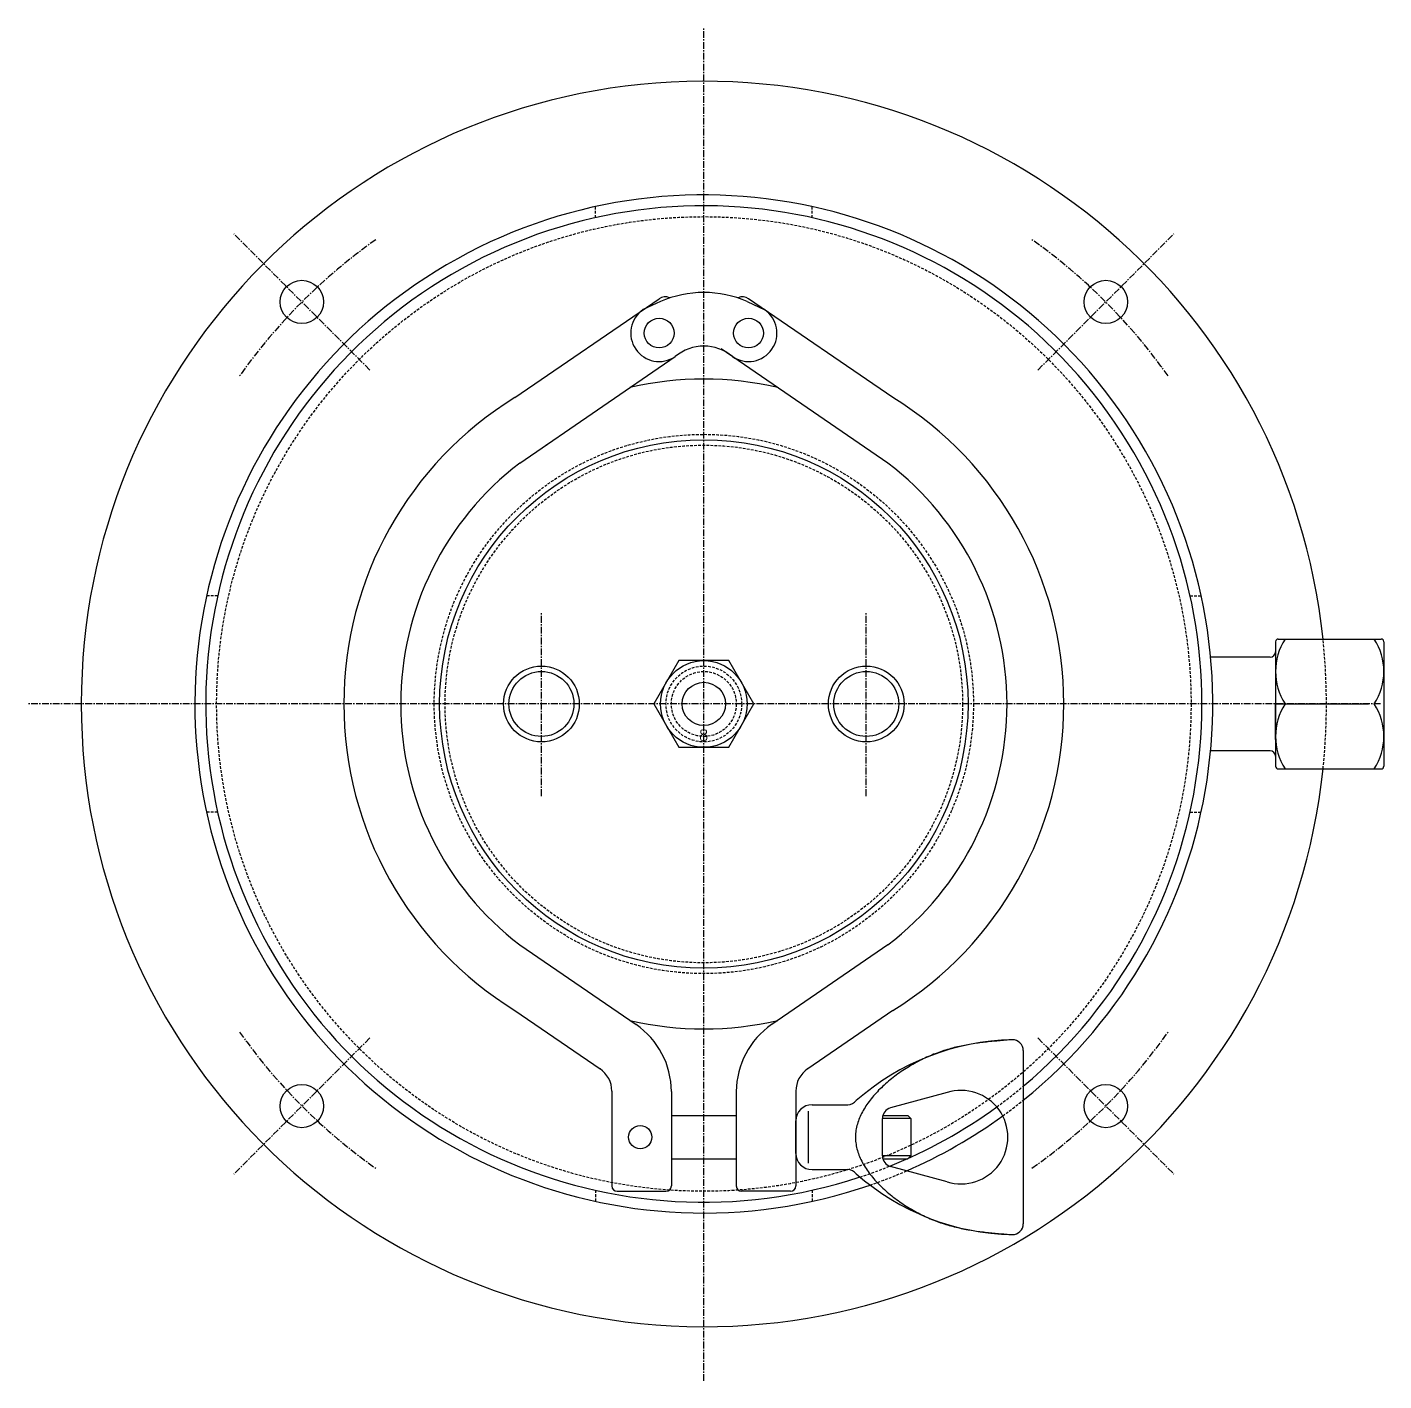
# Model space of a CAD drawing. Extents: x 248 to 542, y 18 to 903.
# Drawn here: x 291.5 to 542.1, y 652.5 to 902.5 of the extents above; entities that cross this region are included whole.
import ezdxf

# ---------------------------------------------------------------- set-up
doc = ezdxf.new("R2010")
doc.units = 0
doc.linetypes.add('CENTER', pattern=[2, 1.25, -0.25, 0.25, -0.25])
doc.linetypes.add('DASHED', pattern=[0.75, 0.5, -0.25])
doc.layers.get('0').update_dxf_attribs({"linetype": 'CONTINUOUS'})
doc.layers.add('CENTER', color=1, linetype='CENTER')
doc.styles.get("Standard").update_dxf_attribs({"font": 'txt.shx', "bigfont": '@extfont2.shx'})

# ---------------------------------------------------------------- blocks, each defined once
blk = doc.blocks.new('*U8')
at = {"color": 7, "linetype": 'CONTINUOUS'}
blk.add_text('8', height=2, dxfattribs=at).set_placement((415.6, 770.76))

msp = doc.modelspace()

# ---------------------------------------------------------------- linework, layer by layer
at = {"color": 3, "linetype": 'DASHED'}
for p, q in [((396.5, 867.32), (396.5, 869.36)), ((436.5, 867.32), (436.5, 869.36)), ((326.7, 797.52), (324.65, 797.52)), ((506.3, 797.52), (508.35, 797.52)), ((326.7, 757.52), (324.65, 757.52)), ((506.3, 757.52), (508.35, 757.52)), ((396.5, 687.72), (396.5, 685.67)), ((436.5, 687.72), (436.5, 685.67))]:
    msp.add_line(p, q, dxfattribs=at)
at = {"color": 7, "linetype": 'CONTINUOUS'}
for p, q in [((381.59, 834.12), (408.23, 852.36)), ((451.41, 834.12), (424.77, 852.36)), ((408.48, 851.84), (405.28, 850.35)), ((424.52, 851.84), (427.76, 850.32)), ((450.5, 822.02), (419.73, 843.08)), ((382.5, 822.02), (411.22, 841.68)), ((522.61, 789.52), (541.61, 789.52)), ((522.11, 789.02), (522.11, 787.17)), ((522.11, 787.17), (522.11, 767.87)), ((542.11, 789.02), (542.11, 766.02)), ((521.11, 786.17), (510.1, 786.17)), ((522.11, 770.98), (522.11, 777.52)), ((522.11, 770.98), (522.11, 777.52)), ((522.11, 770.98), (522.11, 777.52)), ((522.11, 777.52), (539.28, 777.52)), ((521.11, 768.87), (510.1, 768.87)), ((522.11, 767.87), (522.11, 766.02)), ((522.61, 765.52), (541.61, 765.52)), ((382.5, 733.02), (403.98, 718.32)), ((450.5, 733.02), (429.03, 718.32)), ((381.59, 720.92), (397.33, 710.14)), ((451.41, 720.92), (435.68, 710.14)), ((475.5, 713.52), (475.5, 681.52)), ((399.5, 706.02), (399.5, 688.52)), ((410.5, 705.94), (410.5, 688.52)), ((422.5, 705.94), (422.5, 688.52)), ((433.5, 706.02), (433.5, 688.52)), ((461.43, 705.74), (450.98, 702.92)), ((435.74, 702.3), (435.74, 692.74)), ((436.5, 703.52), (443.1, 703.52)), ((410.5, 701.52), (422.5, 701.52)), ((433.5, 694.52), (433.5, 700.52)), ((449.5, 694.05), (449.5, 700.99)), ((454.75, 700.97), (449.5, 700.97)), ((449.57, 701.52), (454.2, 701.52)), ((454.2, 701.52), (454.75, 700.97)), ((454.75, 700.97), (454.75, 694.07)), ((410.5, 693.52), (422.5, 693.52)), ((454.75, 694.07), (449.5, 694.07)), ((449.57, 693.52), (454.2, 693.52)), ((461.43, 689.29), (450.98, 692.12)), ((454.2, 693.52), (454.75, 694.07)), ((436.5, 691.52), (443.1, 691.52)), ((400.5, 687.52), (409.5, 687.52)), ((432.5, 687.52), (423.5, 687.52))]:
    msp.add_line(p, q, dxfattribs=at)
msp.add_lwpolyline([(411.88, 785.52), (407.26, 777.52), (411.88, 769.52), (421.12, 769.52), (425.74, 777.52), (421.12, 785.52)], close=True, dxfattribs=at)
at = {"color": 7}
msp.add_polyline3d([(473.44, 715.52, 0), (473.12, 715.49, 0), (472.81, 715.47, 0), (472.5, 715.44, 0), (472.18, 715.42, 0), (471.87, 715.39, 0), (471.56, 715.37, 0), (471.24, 715.34, 0), (470.93, 715.31, 0), (470.62, 715.28, 0), (470.3, 715.25, 0), (469.99, 715.23, 0), (469.68, 715.19, 0), (469.36, 715.16, 0), (469.05, 715.13, 0), (468.73, 715.09, 0), (468.42, 715.06, 0), (468.11, 715.02, 0), (467.79, 714.98, 0), (467.48, 714.94, 0), (467.16, 714.9, 0), (466.85, 714.85, 0), (466.54, 714.8, 0), (466.22, 714.76, 0), (465.9, 714.71, 0), (465.59, 714.65, 0), (465.27, 714.6, 0), (464.96, 714.54, 0), (464.64, 714.48, 0), (464.33, 714.41, 0), (464.01, 714.35, 0), (463.7, 714.27, 0), (463.38, 714.2, 0), (463.06, 714.13, 0), (462.75, 714.05, 0), (462.43, 713.97, 0), (462.12, 713.88, 0), (461.8, 713.79, 0), (461.48, 713.7, 0), (461.16, 713.6, 0), (460.85, 713.5, 0), (460.53, 713.4, 0), (460.21, 713.29, 0), (459.89, 713.18, 0), (459.57, 713.06, 0), (459.25, 712.94, 0), (458.93, 712.82, 0), (458.62, 712.69, 0), (458.3, 712.55, 0), (457.98, 712.42, 0), (457.65, 712.27, 0), (457.33, 712.13, 0), (457.01, 711.97, 0), (456.69, 711.82, 0), (456.38, 711.66, 0), (456.06, 711.49, 0), (455.74, 711.32, 0), (455.42, 711.15, 0), (455.11, 710.97, 0), (454.79, 710.79, 0), (454.48, 710.6, 0), (454.17, 710.41, 0), (453.86, 710.22, 0), (453.55, 710.02, 0), (453.24, 709.82, 0), (452.94, 709.62, 0), (452.64, 709.41, 0), (452.34, 709.2, 0), (452.05, 708.98, 0), (451.75, 708.76, 0), (451.47, 708.54, 0), (451.18, 708.32, 0), (450.9, 708.09, 0), (450.62, 707.86, 0), (450.35, 707.63, 0), (450.08, 707.39, 0), (449.81, 707.15, 0), (449.55, 706.91, 0), (449.29, 706.66, 0), (449.04, 706.42, 0), (448.79, 706.17, 0), (448.55, 705.92, 0), (448.31, 705.66, 0), (448.08, 705.41, 0), (447.86, 705.15, 0), (447.64, 704.89, 0), (447.42, 704.63, 0), (447.21, 704.36, 0), (447.01, 704.1, 0), (446.82, 703.83, 0), (446.63, 703.56, 0), (446.45, 703.29, 0), (446.27, 703.02, 0), (446.1, 702.74, 0), (445.94, 702.47, 0), (445.79, 702.19, 0), (445.64, 701.91, 0), (445.51, 701.63, 0), (445.38, 701.35, 0), (445.26, 701.07, 0), (445.14, 700.79, 0), (445.04, 700.51, 0), (444.94, 700.22, 0), (444.86, 699.94, 0), (444.78, 699.65, 0), (444.71, 699.37, 0), (444.65, 699.08, 0), (444.6, 698.79, 0), (444.56, 698.51, 0), (444.53, 698.22, 0), (444.51, 697.93, 0), (444.5, 697.64, 0), (444.5, 697.36, 0), (444.51, 697.07, 0), (444.54, 696.78, 0), (444.57, 696.49, 0), (444.61, 696.21, 0), (444.66, 695.92, 0), (444.72, 695.63, 0), (444.79, 695.35, 0), (444.87, 695.06, 0), (444.96, 694.78, 0), (445.05, 694.49, 0), (445.16, 694.21, 0), (445.27, 693.93, 0), (445.39, 693.65, 0), (445.52, 693.37, 0), (445.66, 693.09, 0), (445.81, 692.81, 0), (445.96, 692.53, 0), (446.13, 692.26, 0), (446.29, 691.98, 0), (446.47, 691.71, 0), (446.65, 691.44, 0), (446.84, 691.17, 0), (447.04, 690.9, 0), (447.24, 690.63, 0), (447.45, 690.37, 0), (447.67, 690.11, 0), (447.89, 689.85, 0), (448.11, 689.59, 0), (448.35, 689.33, 0), (448.58, 689.08, 0), (448.82, 688.83, 0), (449.07, 688.58, 0), (449.33, 688.33, 0), (449.58, 688.09, 0), (449.85, 687.85, 0), (450.11, 687.61, 0), (450.38, 687.37, 0), (450.66, 687.14, 0), (450.94, 686.91, 0), (451.22, 686.68, 0), (451.5, 686.46, 0), (451.79, 686.24, 0), (452.08, 686.02, 0), (452.38, 685.8, 0), (452.68, 685.59, 0), (452.98, 685.39, 0), (453.28, 685.18, 0), (453.59, 684.98, 0), (453.89, 684.78, 0), (454.2, 684.59, 0), (454.51, 684.4, 0), (454.83, 684.22, 0), (455.14, 684.04, 0), (455.46, 683.86, 0), (455.77, 683.68, 0), (456.09, 683.52, 0), (456.41, 683.35, 0), (456.73, 683.19, 0), (457.05, 683.04, 0), (457.37, 682.88, 0), (457.69, 682.74, 0), (458, 682.6, 0), (458.32, 682.46, 0), (458.64, 682.33, 0), (458.96, 682.2, 0), (459.28, 682.07, 0), (459.6, 681.95, 0), (459.92, 681.84, 0), (460.24, 681.73, 0), (460.55, 681.62, 0), (460.87, 681.52, 0), (461.19, 681.42, 0), (461.5, 681.32, 0), (461.82, 681.23, 0), (462.14, 681.14, 0), (462.45, 681.06, 0), (462.77, 680.98, 0), (463.09, 680.9, 0), (463.4, 680.82, 0), (463.72, 680.75, 0), (464.04, 680.68, 0), (464.35, 680.62, 0), (464.67, 680.55, 0), (464.98, 680.49, 0), (465.3, 680.43, 0), (465.61, 680.38, 0), (465.93, 680.32, 0), (466.24, 680.27, 0), (466.56, 680.22, 0), (466.87, 680.18, 0), (467.19, 680.13, 0), (467.5, 680.09, 0), (467.81, 680.05, 0), (468.13, 680.01, 0), (468.44, 679.97, 0), (468.76, 679.94, 0), (469.07, 679.9, 0), (469.38, 679.87, 0), (469.7, 679.84, 0), (470.01, 679.81, 0), (470.32, 679.78, 0), (470.64, 679.75, 0), (470.95, 679.72, 0), (471.27, 679.69, 0), (471.58, 679.67, 0), (471.89, 679.64, 0), (472.21, 679.62, 0), (472.52, 679.59, 0), (472.83, 679.57, 0), (473.15, 679.54, 0), (473.46, 679.52, 0)], dxfattribs=at)
at = {"color": 3, "linetype": 'DASHED'}
for radius in [90, 49.8, 47.8, 7, 6]:
    msp.add_circle((416.5, 777.52), radius, dxfattribs=at)
at = {"color": 7, "linetype": 'CONTINUOUS'}
for centre, radius in [((342.25, 851.76), 4), ((490.75, 851.76), 4), ((408.25, 846.02), 2.75), ((424.75, 846.02), 2.75), ((416.5, 777.52), 48.8), ((386.5, 777.52), 7), ((416.5, 777.52), 8), ((446.5, 777.52), 7), ((386.5, 777.52), 6), ((446.5, 777.52), 6), ((416.5, 777.52), 4), ((342.25, 703.27), 4), ((490.75, 703.27), 4), ((404.75, 697.52), 2.14)]:
    msp.add_circle(centre, radius, dxfattribs=at)
for centre, radius, start, end in [((416.5, 777.52), 115, 5.9896, 354.0104), ((416.5, 777.52), 94, 308.8777, 289.0664), ((416.5, 777.52), 92, 309.8892, 288.1851), ((409.36, 850.71), 2, 67.3335, 124.4), ((416.5, 833.52), 20, 66.3517, 113.6483), ((423.64, 850.71), 2, 55.6, 112.6665), ((408.25, 846.02), 5.25, 124.4, 304.4), ((424.75, 846.02), 5.25, 235.6, 55.6), ((416.51, 835.36), 8.24, 50.1378, 129.9241), ((416.5, 777.52), 60, 76.8398, 103.1602), ((416.5, 777.52), 66.5, 121.6667, 238.3333), ((416.5, 777.52), 66.5, 301.6667, 58.3333), ((416.5, 777.52), 56, 121.1349, 121.4214), ((416.5, 777.52), 56, 127.3786, 232.6214), ((416.5, 777.52), 56, 307.3786, 52.6214), ((533.18, 783.52), 11.07, 147.1883, 212.8117), ((522.61, 789.02), 0.5, 90, 180), ((531.04, 783.52), 11.07, 327.1883, 32.8117), ((541.61, 789.02), 0.5, 0, 90), ((521.11, 787.17), 1, 270, 0), ((533.18, 771.52), 11.07, 147.1883, 212.8117), ((531.04, 771.52), 11.07, 327.1883, 32.8117), ((521.11, 767.87), 1, 0, 90), ((522.61, 766.02), 0.5, 180, 270), ((522.61, 766.02), 0.5, 180, 270), ((541.61, 766.02), 0.5, 270, 0), ((416.5, 777.52), 56, 238.5786, 238.6774), ((416.5, 777.52), 60, 256.8398, 283.1602), ((395.5, 705.94), 15, 0, 55.6), ((437.5, 705.94), 15, 124.4, 180), ((474.37, 670.69), 44.83, 91.1648, 131.5058), ((473.5, 713.52), 2, 0, 91.1648), ((394.5, 706.02), 5, 0, 55.6), ((438.5, 706.02), 5, 124.4, 180), ((443.1, 705.52), 2, 270, 321.3816), ((464.03, 697.52), 8.63, 252.4367, 107.5633), ((436.5, 700.52), 3, 90, 180), ((451.5, 700.99), 2, 105.1374, 180), ((416.5, 777.52), 92, 291.9113, 306.0211), ((416.5, 777.52), 94, 293.4916, 305.9721), ((436.5, 694.52), 3, 180, 270), ((451.5, 694.05), 2, 180, 254.8626), ((443.1, 689.52), 2, 38.6184, 90), ((474.37, 724.34), 44.83, 228.4942, 268.8352), ((400.5, 688.52), 1, 180, 270), ((409.5, 688.52), 1, 270, 0), ((423.5, 688.52), 1, 180, 270), ((432.5, 688.52), 1, 270, 0), ((473.5, 681.52), 2, 268.8352, 360)]:
    msp.add_arc(centre, radius, start, end, dxfattribs=at)
at = {"color": 3, "linetype": 'DASHED'}
for radius, start, end in [(115, 354.0104, 5.9896), (92, 306.0211, 309.8892), (94, 305.9721, 308.8777), (92, 288.2809, 291.9113), (94, 289.0664, 293.4916)]:
    msp.add_arc((416.5, 777.52), radius, start, end, dxfattribs=at)
at = {"layer": 'CENTER', "color": 1, "linetype": 'CENTER'}
for p, q in [((416.5, 652.52), (416.5, 902.52)), ((354.83, 839.19), (329.68, 864.34)), ((478.17, 839.19), (503.32, 864.34)), ((386.5, 760.52), (386.5, 794.52)), ((446.5, 760.52), (446.5, 794.52)), ((541.5, 777.52), (291.5, 777.52)), ((354.83, 715.84), (329.68, 690.7)), ((478.17, 715.84), (503.32, 690.7))]:
    msp.add_line(p, q, dxfattribs=at)
for start, end in [(125.2504, 144.7496), (35.2504, 54.7496), (215.2504, 234.7496), (305.2504, 324.7496)]:
    msp.add_arc((416.5, 777.52), 105, start, end, dxfattribs=at)

# ---------------------------------------------------------------- block references
at = {"color": 7, "linetype": 'CONTINUOUS'}
msp.add_blockref('*U8', (0, 0), dxfattribs=at)

doc.saveas('drawing.dxf')
